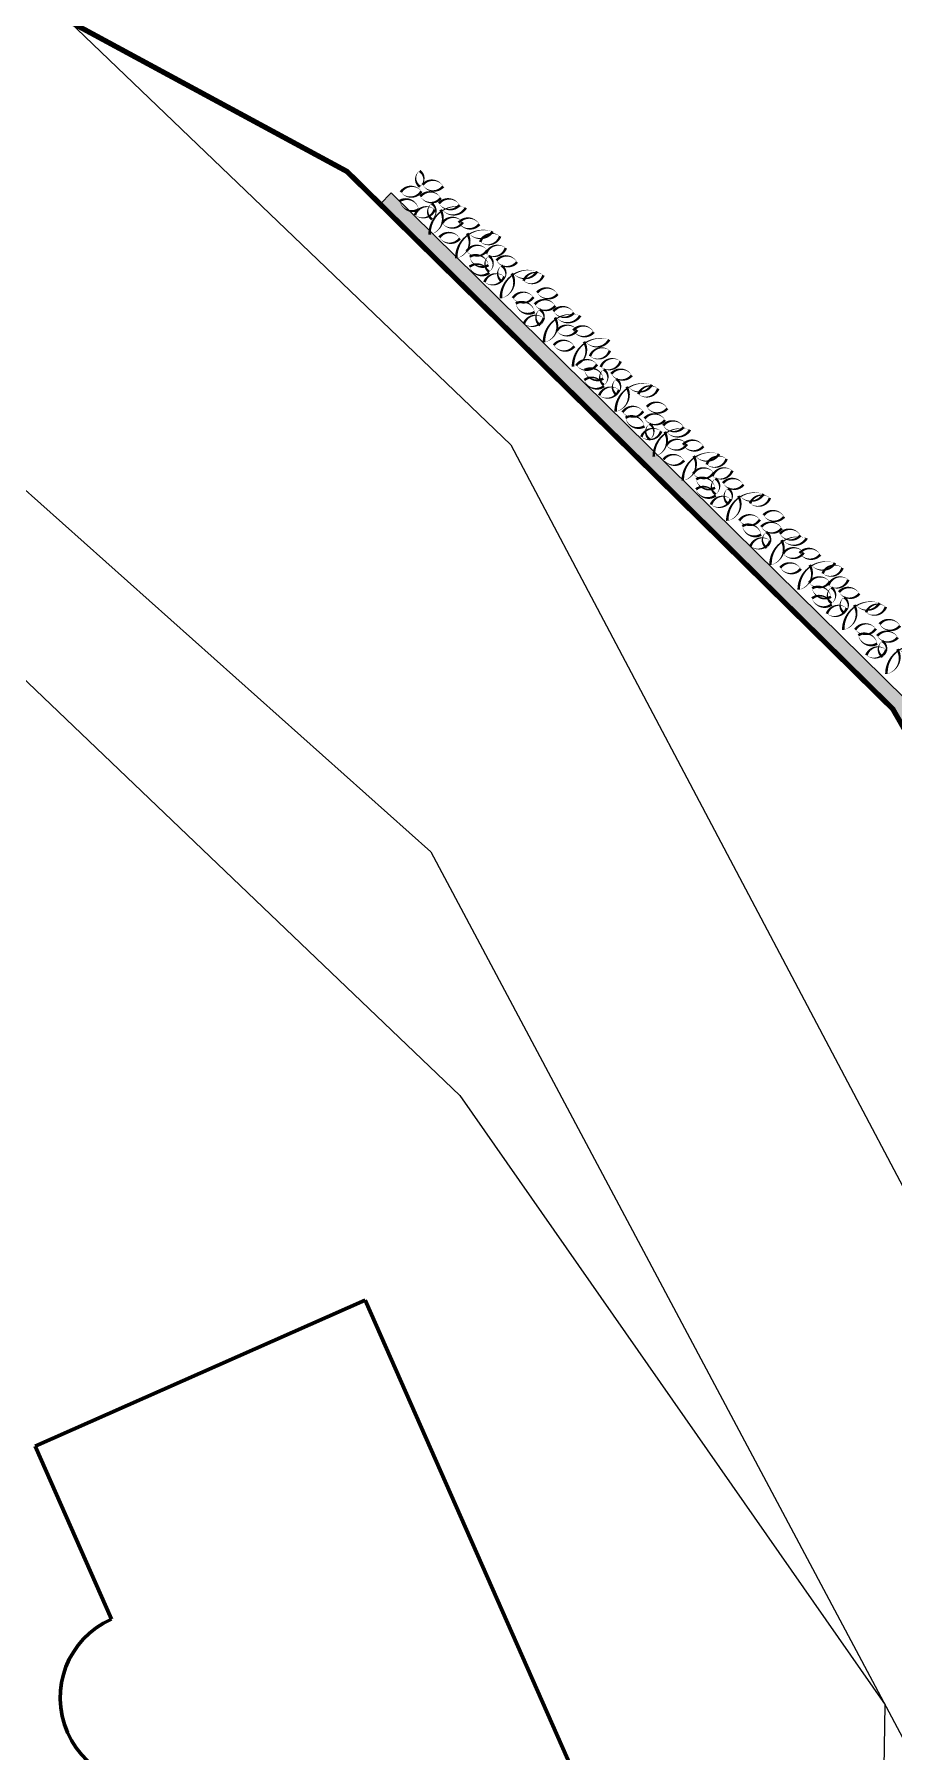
# Model space of a CAD drawing. Header units: millimetres. Extents: x 1754 to 2064, y 960 to 1845.
# Drawn here: x 1881.01 to 1897.27, y 1063.33 to 1095.81 of the extents above; entities that cross this region are included whole.
import ezdxf

# ---------------------------------------------------------------- set-up
doc = ezdxf.new("R2010")
doc.units = ezdxf.units.MM
for name, color, linetype in [('A_katastralni mapa', 7, 'Continuous'), ('pohled', 4, 'Continuous'), ('srafa fasada', 253, 'Continuous'), ('SRAFY', 3, 'Continuous'), ('zariz.predmety', 203, 'Continuous')]:
    doc.layers.add(name, color=color, linetype=linetype)
doc.layers.add('FLOATING-WINDOWS', color=2, linetype='Continuous', plot=False)
picture_1 = doc.add_image_def('image1.jpg', size_in_pixel=(880, 658))

msp = doc.modelspace()

# ---------------------------------------------------------------- hatches: boundary and pattern name
at = {"layer": 'srafa fasada', "linetype": 'Continuous', "lineweight": 0}
h = msp.add_hatch(color=253, dxfattribs=at)
h.dxf.hatch_style = 1
h.paths.add_polyline_path([(1911.962, 1066.207), (1912.092, 1065.942), (1908.184, 1064.026), (1902.718, 1073.539), (1897.252, 1083.051), (1887.555, 1092.599), (1887.766, 1092.812), (1897.491, 1083.236), (1902.909, 1073.808), (1908.307, 1064.415)])

# ---------------------------------------------------------------- linework, layer by layer
at = {"layer": 'A_katastralni mapa'}
for p, q in [((1881.665, 1096.061), (1886.929, 1093.215)), ((1881.665, 1096.061), (1890.027, 1088.044)), ((1888.515, 1080.347), (1871.454, 1095.56)), ((1886.929, 1093.215), (1897.252, 1083.051)), ((1890.027, 1088.044), (1947.975, 978.405)), ((1878.829, 1085.509), (1889.063, 1075.744)), ((1897.252, 1083.051), (1927.22, 1030.9)), ((1888.515, 1080.347), (1942.819, 978.438)), ((1889.063, 1075.744), (1897.109, 1064.218)), ((1897.038, 1060.122), (1897.109, 1064.218))]:
    msp.add_line(p, q, dxfattribs=at)
at = {"layer": 'A_katastralni mapa', "color": 1, "lineweight": 60}
for p, q in [((1881.027, 1069.112), (1887.27, 1071.868)), ((1887.27, 1071.868), (1891.475, 1062.343)), ((1881.027, 1069.112), (1882.472, 1065.838))]:
    msp.add_line(p, q, dxfattribs=at)
msp.add_arc((1883.13, 1064.35), 1.627, 113.819, 293.819, dxfattribs=at)
at = {"layer": 'FLOATING-WINDOWS'}
msp.add_lwpolyline([(1911.962, 1066.207), (1912.092, 1065.942), (1908.184, 1064.026), (1902.718, 1073.539), (1897.252, 1083.051), (1887.555, 1092.599), (1887.766, 1092.812), (1897.491, 1083.236), (1902.909, 1073.808), (1908.307, 1064.415)], close=True, dxfattribs=at)
at = {"layer": 'pohled', "const_width": 0.1}
msp.add_lwpolyline([(1906.264, 1111.047), (1898.803, 1108.181), (1877.62, 1098.406), (1881.665, 1096.061), (1886.929, 1093.215), (1897.252, 1083.051), (1908.184, 1064.026), (1925.221, 1072.378)], close=True, dxfattribs=at)
at = {"layer": 'SRAFY'}
for p, q in [((1887.555, 1092.599), (1887.766, 1092.812)), ((1897.252, 1083.051), (1887.555, 1092.599)), ((1897.491, 1083.236), (1887.766, 1092.812)), ((1908.184, 1064.026), (1897.252, 1083.051))]:
    msp.add_line(p, q, dxfattribs=at)
at = {"layer": 'zariz.predmety', "color": 253, "linetype": 'Continuous', "ltscale": 0.001}
for points in [[(1888.302, 1093.226, 0, 0, 0.520567), (1888.302, 1093.226, 0, 0.05, 0.520567), (1888.308, 1092.928, 0, 0.05, 0.520567), (1888.302, 1093.226, 0.05, 0.05, 0)], [(1888.336, 1092.841, 0, 0, 0.520567), (1888.336, 1092.841, 0, 0.05, 0.520567), (1887.947, 1092.824, 0, 0.05, 0.520567), (1888.336, 1092.841, 0.05, 0.05, 0)], [(1888.704, 1092.713, 0, 0, 0.520567), (1888.704, 1092.713, 0, 0.05, 0.520567), (1888.316, 1092.743, 0, 0.05, 0.520567), (1888.704, 1092.713, 0.05, 0.05, 0)], [(1888.748, 1092.934, 0, 0, 0.520567), (1888.748, 1092.934, 0, 0.05, 0.520567), (1888.36, 1092.964, 0, 0.05, 0.520567), (1888.748, 1092.934, 0.05, 0.05, 0)], [(1887.929, 1092.659, 0, 0, 0.520567), (1887.929, 1092.659, 0, 0.05, 0.520567), (1888.284, 1092.5, 0, 0.05, 0.520567), (1887.929, 1092.659, 0.05, 0.05, 0)], [(1888.214, 1092.392, 0, 0, 0.520567), (1888.214, 1092.392, 0, 0.05, 0.520567), (1888.588, 1092.497, 0, 0.05, 0.520567), (1888.214, 1092.392, 0.05, 0.05, 0)], [(1888.53, 1092.61, 0, 0, 0.520567), (1888.53, 1092.61, 0, 0.05, 0.520567), (1888.536, 1092.311, 0, 0.05, 0.520567), (1888.53, 1092.61, 0.05, 0.05, 0)], [(1888.491, 1092.022, 0, 0, 0.520567), (1888.491, 1092.022, 0, 0.05, 0.520567), (1888.695, 1092.49, 0, 0.05, 0.520567), (1888.727, 1092.493, 0, 0.05, 0.520567), (1889.176, 1092.529, 0, 0.05, 0.520567), (1888.491, 1092.022, 0.05, 0.05, 0)], [(1888.669, 1092.611, 0, 0, 0.520567), (1888.669, 1092.611, 0, 0.05, 0.520567), (1889.057, 1092.581, 0, 0.05, 0.520567), (1888.669, 1092.611, 0.05, 0.05, 0)], [(1889.119, 1092.255, 0, 0, 0.520567), (1889.119, 1092.255, 0, 0.05, 0.520567), (1888.73, 1092.238, 0, 0.05, 0.520567), (1889.119, 1092.255, 0.05, 0.05, 0)], [(1889.431, 1092.217, 0, 0, 0.520567), (1889.431, 1092.217, 0, 0.05, 0.520567), (1889.043, 1092.247, 0, 0.05, 0.520567), (1889.431, 1092.217, 0.05, 0.05, 0)], [(1888.676, 1091.97, 0, 0, 0.520567), (1888.676, 1091.97, 0, 0.05, 0.520567), (1889.064, 1091.949, 0, 0.05, 0.520567), (1888.676, 1091.97, 0.05, 0.05, 0)], [(1888.996, 1091.576, 0, 0, 0.520567), (1888.996, 1091.576, 0, 0.05, 0.520567), (1889.201, 1092.044, 0, 0.05, 0.520567), (1889.232, 1092.047, 0, 0.05, 0.520567), (1889.681, 1092.083, 0, 0.05, 0.520567), (1888.996, 1091.576, 0.05, 0.05, 0)], [(1889.449, 1091.884, 0, 0, 0.520567), (1889.449, 1091.884, 0, 0.05, 0.520567), (1889.824, 1091.989, 0, 0.05, 0.520567), (1889.449, 1091.884, 0.05, 0.05, 0)], [(1889.581, 1091.727, 0, 0, 0.520567), (1889.581, 1091.727, 0, 0.05, 0.520567), (1889.192, 1091.709, 0, 0.05, 0.520567), (1889.581, 1091.727, 0.05, 0.05, 0)], [(1889.25, 1091.603, 0, 0, 0.520567), (1889.25, 1091.603, 0, 0.05, 0.520567), (1889.605, 1091.444, 0, 0.05, 0.520567), (1889.25, 1091.603, 0.05, 0.05, 0)], [(1889.612, 1091.618, 0, 0, 0.520567), (1889.612, 1091.618, 0, 0.05, 0.520567), (1889.618, 1091.319, 0, 0.05, 0.520567), (1889.612, 1091.618, 0.05, 0.05, 0)], [(1889.558, 1091.662, 0, 0, 0.520567), (1889.558, 1091.662, 0, 0.05, 0.520567), (1889.932, 1091.767, 0, 0.05, 0.520567), (1889.558, 1091.662, 0.05, 0.05, 0)], [(1890.144, 1091.502, 0, 0, 0.520567), (1890.144, 1091.502, 0, 0.05, 0.520567), (1889.756, 1091.533, 0, 0.05, 0.520567), (1890.144, 1091.502, 0.05, 0.05, 0)], [(1889.619, 1091.299, 0, 0, 0.520567), (1889.619, 1091.299, 0, 0.05, 0.520567), (1889.247, 1091.414, 0, 0.05, 0.520567), (1889.619, 1091.299, 0.05, 0.05, 0)], [(1889.529, 1091.124, 0, 0, 0.520567), (1889.529, 1091.124, 0, 0.05, 0.520567), (1889.904, 1091.229, 0, 0.05, 0.520567), (1889.529, 1091.124, 0.05, 0.05, 0)], [(1889.852, 1091.434, 0, 0, 0.520567), (1889.852, 1091.434, 0, 0.05, 0.520567), (1889.859, 1091.135, 0, 0.05, 0.520567), (1889.852, 1091.434, 0.05, 0.05, 0)], [(1889.839, 1090.818, 0, 0, 0.520567), (1889.839, 1090.818, 0, 0.05, 0.520567), (1890.044, 1091.286, 0, 0.05, 0.520567), (1890.075, 1091.29, 0, 0.05, 0.520567), (1890.524, 1091.325, 0, 0.05, 0.520567), (1889.839, 1090.818, 0.05, 0.05, 0)], [(1890.269, 1091.147, 0, 0, 0.520567), (1890.269, 1091.147, 0, 0.05, 0.520567), (1890.644, 1091.252, 0, 0.05, 0.520567), (1890.269, 1091.147, 0.05, 0.05, 0)], [(1890.454, 1090.84, 0, 0, 0.520567), (1890.454, 1090.84, 0, 0.05, 0.520567), (1890.065, 1090.823, 0, 0.05, 0.520567), (1890.454, 1090.84, 0.05, 0.05, 0)], [(1890.912, 1090.895, 0, 0, 0.520567), (1890.912, 1090.895, 0, 0.05, 0.520567), (1890.525, 1090.926, 0, 0.05, 0.520567), (1890.912, 1090.895, 0.05, 0.05, 0)], [(1890.123, 1090.717, 0, 0, 0.520567), (1890.123, 1090.717, 0, 0.05, 0.520567), (1890.478, 1090.558, 0, 0.05, 0.520567), (1890.123, 1090.717, 0.05, 0.05, 0)], [(1890.868, 1090.674, 0, 0, 0.520567), (1890.868, 1090.674, 0, 0.05, 0.520567), (1890.48, 1090.704, 0, 0.05, 0.520567), (1890.868, 1090.674, 0.05, 0.05, 0)], [(1890.576, 1090.606, 0, 0, 0.520567), (1890.576, 1090.606, 0, 0.05, 0.520567), (1890.583, 1090.307, 0, 0.05, 0.520567), (1890.576, 1090.606, 0.05, 0.05, 0)], [(1890.833, 1090.573, 0, 0, 0.520567), (1890.833, 1090.573, 0, 0.05, 0.520567), (1891.221, 1090.542, 0, 0.05, 0.520567), (1890.833, 1090.573, 0.05, 0.05, 0)], [(1890.276, 1090.338, 0, 0, 0.520567), (1890.276, 1090.338, 0, 0.05, 0.520567), (1890.65, 1090.443, 0, 0.05, 0.520567), (1890.276, 1090.338, 0.05, 0.05, 0)], [(1890.655, 1089.984, 0, 0, 0.520567), (1890.655, 1089.984, 0, 0.05, 0.520567), (1890.86, 1090.452, 0, 0.05, 0.520567), (1890.891, 1090.455, 0, 0.05, 0.520567), (1891.34, 1090.49, 0, 0.05, 0.520567), (1890.655, 1089.984, 0.05, 0.05, 0)], [(1891.283, 1090.217, 0, 0, 0.520567), (1891.283, 1090.217, 0, 0.05, 0.520567), (1890.894, 1090.199, 0, 0.05, 0.520567), (1891.283, 1090.217, 0.05, 0.05, 0)], [(1891.595, 1090.178, 0, 0, 0.520567), (1891.595, 1090.178, 0, 0.05, 0.520567), (1891.207, 1090.209, 0, 0.05, 0.520567), (1891.595, 1090.178, 0.05, 0.05, 0)], [(1890.84, 1089.932, 0, 0, 0.520567), (1890.84, 1089.932, 0, 0.05, 0.520567), (1891.228, 1089.911, 0, 0.05, 0.520567), (1890.84, 1089.932, 0.05, 0.05, 0)], [(1891.204, 1089.527, 0, 0, 0.520567), (1891.204, 1089.527, 0, 0.05, 0.520567), (1891.409, 1089.995, 0, 0.05, 0.520567), (1891.44, 1089.998, 0, 0.05, 0.520567), (1891.889, 1090.034, 0, 0.05, 0.520567), (1891.204, 1089.527, 0.05, 0.05, 0)], [(1891.657, 1089.566, 0, 0, 0.520567), (1891.657, 1089.566, 0, 0.05, 0.520567), (1891.268, 1089.549, 0, 0.05, 0.520567), (1891.657, 1089.566, 0.05, 0.05, 0)], [(1891.525, 1089.723, 0, 0, 0.520567), (1891.525, 1089.723, 0, 0.05, 0.520567), (1891.9, 1089.828, 0, 0.05, 0.520567), (1891.525, 1089.723, 0.05, 0.05, 0)], [(1891.729, 1089.519, 0, 0, 0.520567), (1891.729, 1089.519, 0, 0.05, 0.520567), (1892.103, 1089.624, 0, 0.05, 0.520567), (1891.729, 1089.519, 0.05, 0.05, 0)], [(1891.79, 1089.156, 0, 0, 0.520567), (1891.79, 1089.156, 0, 0.05, 0.520567), (1891.418, 1089.271, 0, 0.05, 0.520567), (1891.79, 1089.156, 0.05, 0.05, 0)], [(1891.421, 1089.46, 0, 0, 0.520567), (1891.421, 1089.46, 0, 0.05, 0.520567), (1891.776, 1089.3, 0, 0.05, 0.520567), (1891.421, 1089.46, 0.05, 0.05, 0)], [(1891.783, 1089.474, 0, 0, 0.520567), (1891.783, 1089.474, 0, 0.05, 0.520567), (1891.789, 1089.176, 0, 0.05, 0.520567), (1891.783, 1089.474, 0.05, 0.05, 0)], [(1892.315, 1089.359, 0, 0, 0.520567), (1892.315, 1089.359, 0, 0.05, 0.520567), (1891.927, 1089.389, 0, 0.05, 0.520567), (1892.315, 1089.359, 0.05, 0.05, 0)], [(1892.023, 1089.29, 0, 0, 0.520567), (1892.023, 1089.29, 0, 0.05, 0.520567), (1892.029, 1088.992, 0, 0.05, 0.520567), (1892.023, 1089.29, 0.05, 0.05, 0)], [(1891.7, 1088.981, 0, 0, 0.520567), (1891.7, 1088.981, 0, 0.05, 0.520567), (1892.075, 1089.086, 0, 0.05, 0.520567), (1891.7, 1088.981, 0.05, 0.05, 0)], [(1892.01, 1088.675, 0, 0, 0.520567), (1892.01, 1088.675, 0, 0.05, 0.520567), (1892.215, 1089.143, 0, 0.05, 0.520567), (1892.246, 1089.146, 0, 0.05, 0.520567), (1892.695, 1089.182, 0, 0.05, 0.520567), (1892.01, 1088.675, 0.05, 0.05, 0)], [(1892.44, 1089.003, 0, 0, 0.520567), (1892.44, 1089.003, 0, 0.05, 0.520567), (1892.814, 1089.108, 0, 0.05, 0.520567), (1892.44, 1089.003, 0.05, 0.05, 0)], [(1892.53, 1088.68, 0, 0, 0.520567), (1892.53, 1088.68, 0, 0.05, 0.520567), (1892.141, 1088.663, 0, 0.05, 0.520567), (1892.53, 1088.68, 0.05, 0.05, 0)], [(1892.199, 1088.557, 0, 0, 0.520567), (1892.199, 1088.557, 0, 0.05, 0.520567), (1892.554, 1088.397, 0, 0.05, 0.520567), (1892.199, 1088.557, 0.05, 0.05, 0)], [(1892.944, 1088.514, 0, 0, 0.520567), (1892.944, 1088.514, 0, 0.05, 0.520567), (1892.556, 1088.544, 0, 0.05, 0.520567), (1892.944, 1088.514, 0.05, 0.05, 0)], [(1892.988, 1088.735, 0, 0, 0.520567), (1892.988, 1088.735, 0, 0.05, 0.520567), (1892.601, 1088.765, 0, 0.05, 0.520567), (1892.988, 1088.735, 0.05, 0.05, 0)], [(1892.496, 1088.197, 0, 0, 0.520567), (1892.496, 1088.197, 0, 0.05, 0.520567), (1892.871, 1088.302, 0, 0.05, 0.520567), (1892.496, 1088.197, 0.05, 0.05, 0)], [(1892.652, 1088.445, 0, 0, 0.520567), (1892.652, 1088.445, 0, 0.05, 0.520567), (1892.659, 1088.147, 0, 0.05, 0.520567), (1892.652, 1088.445, 0.05, 0.05, 0)], [(1892.731, 1087.823, 0, 0, 0.520567), (1892.731, 1087.823, 0, 0.05, 0.520567), (1892.936, 1088.291, 0, 0.05, 0.520567), (1892.967, 1088.295, 0, 0.05, 0.520567), (1893.416, 1088.33, 0, 0.05, 0.520567), (1892.731, 1087.823, 0.05, 0.05, 0)], [(1892.909, 1088.412, 0, 0, 0.520567), (1892.909, 1088.412, 0, 0.05, 0.520567), (1893.297, 1088.382, 0, 0.05, 0.520567), (1892.909, 1088.412, 0.05, 0.05, 0)], [(1893.359, 1088.057, 0, 0, 0.520567), (1893.359, 1088.057, 0, 0.05, 0.520567), (1892.97, 1088.039, 0, 0.05, 0.520567), (1893.359, 1088.057, 0.05, 0.05, 0)], [(1893.671, 1088.018, 0, 0, 0.520567), (1893.671, 1088.018, 0, 0.05, 0.520567), (1893.283, 1088.048, 0, 0.05, 0.520567), (1893.671, 1088.018, 0.05, 0.05, 0)], [(1892.916, 1087.771, 0, 0, 0.520567), (1892.916, 1087.771, 0, 0.05, 0.520567), (1893.304, 1087.751, 0, 0.05, 0.520567), (1892.916, 1087.771, 0.05, 0.05, 0)], [(1893.28, 1087.367, 0, 0, 0.520567), (1893.28, 1087.367, 0, 0.05, 0.520567), (1893.485, 1087.835, 0, 0.05, 0.520567), (1893.516, 1087.838, 0, 0.05, 0.520567), (1893.965, 1087.873, 0, 0.05, 0.520567), (1893.28, 1087.367, 0.05, 0.05, 0)], [(1893.733, 1087.674, 0, 0, 0.520567), (1893.733, 1087.674, 0, 0.05, 0.520567), (1894.108, 1087.779, 0, 0.05, 0.520567), (1893.733, 1087.674, 0.05, 0.05, 0)], [(1893.865, 1087.517, 0, 0, 0.520567), (1893.865, 1087.517, 0, 0.05, 0.520567), (1893.476, 1087.5, 0, 0.05, 0.520567), (1893.865, 1087.517, 0.05, 0.05, 0)], [(1893.534, 1087.394, 0, 0, 0.520567), (1893.534, 1087.394, 0, 0.05, 0.520567), (1893.889, 1087.235, 0, 0.05, 0.520567), (1893.534, 1087.394, 0.05, 0.05, 0)], [(1893.896, 1087.408, 0, 0, 0.520567), (1893.896, 1087.408, 0, 0.05, 0.520567), (1893.902, 1087.11, 0, 0.05, 0.520567), (1893.896, 1087.408, 0.05, 0.05, 0)], [(1893.842, 1087.453, 0, 0, 0.520567), (1893.842, 1087.453, 0, 0.05, 0.520567), (1894.217, 1087.558, 0, 0.05, 0.520567), (1893.842, 1087.453, 0.05, 0.05, 0)], [(1894.428, 1087.293, 0, 0, 0.520567), (1894.428, 1087.293, 0, 0.05, 0.520567), (1894.04, 1087.323, 0, 0.05, 0.520567), (1894.428, 1087.293, 0.05, 0.05, 0)], [(1893.903, 1087.09, 0, 0, 0.520567), (1893.903, 1087.09, 0, 0.05, 0.520567), (1893.531, 1087.205, 0, 0.05, 0.520567), (1893.903, 1087.09, 0.05, 0.05, 0)], [(1893.814, 1086.915, 0, 0, 0.520567), (1893.814, 1086.915, 0, 0.05, 0.520567), (1894.188, 1087.02, 0, 0.05, 0.520567), (1893.814, 1086.915, 0.05, 0.05, 0)], [(1894.136, 1087.224, 0, 0, 0.520567), (1894.136, 1087.224, 0, 0.05, 0.520567), (1894.143, 1086.926, 0, 0.05, 0.520567), (1894.136, 1087.224, 0.05, 0.05, 0)], [(1894.123, 1086.609, 0, 0, 0.520567), (1894.123, 1086.609, 0, 0.05, 0.520567), (1894.328, 1087.077, 0, 0.05, 0.520567), (1894.359, 1087.08, 0, 0.05, 0.520567), (1894.808, 1087.116, 0, 0.05, 0.520567), (1894.123, 1086.609, 0.05, 0.05, 0)], [(1894.553, 1086.937, 0, 0, 0.520567), (1894.553, 1086.937, 0, 0.05, 0.520567), (1894.928, 1087.042, 0, 0.05, 0.520567), (1894.553, 1086.937, 0.05, 0.05, 0)], [(1894.738, 1086.631, 0, 0, 0.520567), (1894.738, 1086.631, 0, 0.05, 0.520567), (1894.349, 1086.614, 0, 0.05, 0.520567), (1894.738, 1086.631, 0.05, 0.05, 0)], [(1895.196, 1086.686, 0, 0, 0.520567), (1895.196, 1086.686, 0, 0.05, 0.520567), (1894.809, 1086.716, 0, 0.05, 0.520567), (1895.196, 1086.686, 0.05, 0.05, 0)], [(1894.407, 1086.508, 0, 0, 0.520567), (1894.407, 1086.508, 0, 0.05, 0.520567), (1894.762, 1086.348, 0, 0.05, 0.520567), (1894.407, 1086.508, 0.05, 0.05, 0)], [(1895.152, 1086.465, 0, 0, 0.520567), (1895.152, 1086.465, 0, 0.05, 0.520567), (1894.764, 1086.495, 0, 0.05, 0.520567), (1895.152, 1086.465, 0.05, 0.05, 0)], [(1894.86, 1086.396, 0, 0, 0.520567), (1894.86, 1086.396, 0, 0.05, 0.520567), (1894.867, 1086.098, 0, 0.05, 0.520567), (1894.86, 1086.396, 0.05, 0.05, 0)], [(1895.117, 1086.363, 0, 0, 0.520567), (1895.117, 1086.363, 0, 0.05, 0.520567), (1895.505, 1086.333, 0, 0.05, 0.520567), (1895.117, 1086.363, 0.05, 0.05, 0)], [(1894.56, 1086.129, 0, 0, 0.520567), (1894.56, 1086.129, 0, 0.05, 0.520567), (1894.934, 1086.234, 0, 0.05, 0.520567), (1894.56, 1086.129, 0.05, 0.05, 0)], [(1894.939, 1085.774, 0, 0, 0.520567), (1894.939, 1085.774, 0, 0.05, 0.520567), (1895.144, 1086.242, 0, 0.05, 0.520567), (1895.175, 1086.246, 0, 0.05, 0.520567), (1895.624, 1086.281, 0, 0.05, 0.520567), (1894.939, 1085.774, 0.05, 0.05, 0)], [(1895.567, 1086.008, 0, 0, 0.520567), (1895.567, 1086.008, 0, 0.05, 0.520567), (1895.178, 1085.99, 0, 0.05, 0.520567), (1895.567, 1086.008, 0.05, 0.05, 0)], [(1895.879, 1085.969, 0, 0, 0.520567), (1895.879, 1085.969, 0, 0.05, 0.520567), (1895.491, 1085.999, 0, 0.05, 0.520567), (1895.879, 1085.969, 0.05, 0.05, 0)], [(1895.124, 1085.722, 0, 0, 0.520567), (1895.124, 1085.722, 0, 0.05, 0.520567), (1895.512, 1085.702, 0, 0.05, 0.520567), (1895.124, 1085.722, 0.05, 0.05, 0)], [(1895.473, 1085.305, 0, 0, 0.520567), (1895.473, 1085.305, 0, 0.05, 0.520567), (1895.678, 1085.773, 0, 0.05, 0.520567), (1895.71, 1085.776, 0, 0.05, 0.520567), (1896.159, 1085.812, 0, 0.05, 0.520567), (1895.473, 1085.305, 0.05, 0.05, 0)], [(1895.927, 1085.613, 0, 0, 0.520567), (1895.927, 1085.613, 0, 0.05, 0.520567), (1896.301, 1085.717, 0, 0.05, 0.520567), (1895.927, 1085.613, 0.05, 0.05, 0)], [(1896.058, 1085.456, 0, 0, 0.520567), (1896.058, 1085.456, 0, 0.05, 0.520567), (1895.67, 1085.438, 0, 0.05, 0.520567), (1896.058, 1085.456, 0.05, 0.05, 0)], [(1895.728, 1085.332, 0, 0, 0.520567), (1895.728, 1085.332, 0, 0.05, 0.520567), (1896.083, 1085.173, 0, 0.05, 0.520567), (1895.728, 1085.332, 0.05, 0.05, 0)], [(1896.09, 1085.347, 0, 0, 0.520567), (1896.09, 1085.347, 0, 0.05, 0.520567), (1896.096, 1085.048, 0, 0.05, 0.520567), (1896.09, 1085.347, 0.05, 0.05, 0)], [(1896.035, 1085.391, 0, 0, 0.520567), (1896.035, 1085.391, 0, 0.05, 0.520567), (1896.41, 1085.496, 0, 0.05, 0.520567), (1896.035, 1085.391, 0.05, 0.05, 0)], [(1896.621, 1085.231, 0, 0, 0.520567), (1896.621, 1085.231, 0, 0.05, 0.520567), (1896.234, 1085.262, 0, 0.05, 0.520567), (1896.621, 1085.231, 0.05, 0.05, 0)], [(1896.097, 1085.028, 0, 0, 0.520567), (1896.097, 1085.028, 0, 0.05, 0.520567), (1895.725, 1085.143, 0, 0.05, 0.520567), (1896.097, 1085.028, 0.05, 0.05, 0)], [(1896.33, 1085.163, 0, 0, 0.520567), (1896.33, 1085.163, 0, 0.05, 0.520567), (1896.336, 1084.864, 0, 0.05, 0.520567), (1896.33, 1085.163, 0.05, 0.05, 0)], [(1896.316, 1084.547, 0, 0, 0.520567), (1896.316, 1084.547, 0, 0.05, 0.520567), (1896.521, 1085.015, 0, 0.05, 0.520567), (1896.553, 1085.019, 0, 0.05, 0.520567), (1897.002, 1085.054, 0, 0.05, 0.520567), (1896.316, 1084.547, 0.05, 0.05, 0)], [(1896.747, 1084.876, 0, 0, 0.520567), (1896.747, 1084.876, 0, 0.05, 0.520567), (1897.121, 1084.981, 0, 0.05, 0.520567), (1896.747, 1084.876, 0.05, 0.05, 0)], [(1896.007, 1084.853, 0, 0, 0.520567), (1896.007, 1084.853, 0, 0.05, 0.520567), (1896.381, 1084.958, 0, 0.05, 0.520567), (1896.007, 1084.853, 0.05, 0.05, 0)], [(1897.39, 1084.624, 0, 0, 0.520567), (1897.39, 1084.624, 0, 0.05, 0.520567), (1897.002, 1084.655, 0, 0.05, 0.520567), (1897.39, 1084.624, 0.05, 0.05, 0)], [(1896.931, 1084.569, 0, 0, 0.520567), (1896.931, 1084.569, 0, 0.05, 0.520567), (1896.543, 1084.552, 0, 0.05, 0.520567), (1896.931, 1084.569, 0.05, 0.05, 0)], [(1896.601, 1084.446, 0, 0, 0.520567), (1896.601, 1084.446, 0, 0.05, 0.520567), (1896.956, 1084.287, 0, 0.05, 0.520567), (1896.601, 1084.446, 0.05, 0.05, 0)], [(1897.346, 1084.403, 0, 0, 0.520567), (1897.346, 1084.403, 0, 0.05, 0.520567), (1896.958, 1084.433, 0, 0.05, 0.520567), (1897.346, 1084.403, 0.05, 0.05, 0)], [(1896.753, 1084.067, 0, 0, 0.520567), (1896.753, 1084.067, 0, 0.05, 0.520567), (1897.128, 1084.172, 0, 0.05, 0.520567), (1896.753, 1084.067, 0.05, 0.05, 0)], [(1897.054, 1084.335, 0, 0, 0.520567), (1897.054, 1084.335, 0, 0.05, 0.520567), (1897.06, 1084.036, 0, 0.05, 0.520567), (1897.054, 1084.335, 0.05, 0.05, 0)], [(1897.132, 1083.713, 0, 0, 0.520567), (1897.132, 1083.713, 0, 0.05, 0.520567), (1897.337, 1084.181, 0, 0.05, 0.520567), (1897.369, 1084.184, 0, 0.05, 0.520567), (1897.817, 1084.219, 0, 0.05, 0.520567), (1897.132, 1083.713, 0.05, 0.05, 0)]]:
    msp.add_lwpolyline(points, format="xyseb", close=True, dxfattribs=at)

# ---------------------------------------------------------------- pictures from other files: only their frames are drawn
at = {"layer": 'A_katastralni mapa'}
image = msp.add_image(picture_1, insert=(1753.89, 959.669), size_in_units=(310.444, 232.128), dxfattribs=at)
image.dxf.flags = 7

doc.saveas('drawing.dxf')
